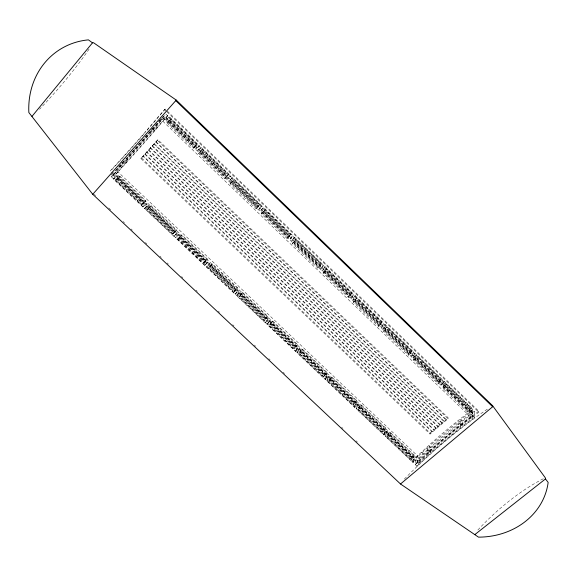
<?xml version="1.0" encoding="UTF-8"?>
<svg xmlns="http://www.w3.org/2000/svg" width="577" height="577" viewBox="0 0 577 577"><rect width="100%" height="100%" fill="white"/><g stroke="black" fill="none" stroke-linecap="round" stroke-linejoin="round"><path stroke-width="0.43" stroke-dasharray="2.88 2.16" d="M462.487 425.819L462.502 421.167L460.792 419.522L470.947 411.834L472.664 413.485L472.751 418.094L462.487 425.819L460.756 424.16L460.792 419.522M460.662 427.218L460.698 422.559L458.989 420.921L429.165 446.108L428.812 450.94L430.521 452.57L460.662 427.218L458.939 425.566L458.989 420.921M448.055 418.714L448.091 417.69L157.918 139.735L140.867 158.495L430.024 434.041L448.055 418.714L157.196 140.146M157.918 139.735L153.922 144.026L444.059 421.614L448.091 417.69M444.059 421.614L444.088 421.102L154.283 143.81L153.922 144.026M443.143 388.581L445.848 386.237L445.942 384.044L470.219 407.412L470.255 409.72L467.529 412.021L443.143 388.581L443.251 386.374L445.942 384.044M154.283 143.81L150.301 148.094L440.063 425.011L444.088 421.102M443.15 386.316L444.052 385.53L444.254 381.404L471.936 408.054L472.008 412.425L471.092 413.197L443.15 386.316L443.352 382.183L444.254 381.404M440.063 425.011L440.092 424.492L150.669 147.878L150.301 148.094M442.516 384.051L442.732 379.94L414.805 353.059L413.918 353.852L413.421 357.718L441.614 384.837L442.516 384.051L414.315 356.918L414.805 353.059M441.614 384.837L441.838 380.719L442.732 379.94M150.669 147.878L146.63 152.22L436.01 428.459L440.092 424.492M440.814 381.397L440.936 379.226L416.45 355.648L413.781 358.028L413.514 360.091L438.116 383.741L440.814 381.397L416.197 357.704L416.45 355.648M436.01 428.459L436.046 427.939L146.998 151.996L146.63 152.22M438.116 383.741L438.253 381.563L440.936 379.226M146.998 151.996L143.031 156.259L432.043 431.827L436.046 427.939M430.521 452.57L430.86 447.716L460.698 422.559M432.043 431.827L432.079 431.307L143.406 156.035L143.031 156.259M478.802 411.199L471.416 416.637A258.77 101.35 -48.4 0 0 418.549 461.939L418.476 463.028A259.571 101.941 -48.5 0 1 471.452 417.647L478.831 412.223L478.802 411.199L165.152 109.075L158.35 116.677A275.59 40.087 -45.6 0 1 110.142 171.052L110.943 170.597A274.688 39.835 -45.6 0 0 145.923 131.657M418.83 463.41L428.769 454.171L429.122 449.31L427.427 447.694L417.589 456.861L419.284 458.463L418.83 463.41L111.455 172.292M430.024 434.041L430.103 432.988L432.079 431.307M417.121 461.788L427.052 452.548L427.427 447.694M416.969 466.202L422.487 460.973A264.944 104.704 -48.7 0 1 468.683 422.14L474.597 417.798L472.859 416.125L472.736 409.461L466.908 413.788A259.773 100.124 -48.4 0 0 421.398 452.238L415.959 457.41L415.26 464.579L416.969 466.202L417.647 459.011L423.085 453.847A259.686 100.845 -48.4 0 1 468.618 415.433L474.453 411.127L165.729 113.936L160.904 119.663A275.431 38.709 -45.6 0 1 119.879 166.111L114.578 171.867L417.647 459.011M417.012 462.913L417.676 455.967L117.96 171.867L112.84 174.939L111.282 176.699L415.281 464.377L417.012 462.913L112.84 174.939M414.07 454.95L413.817 457.438L411.228 459.624L387.261 436.94L387.65 434.553L390.203 432.339L414.07 454.95L411.495 457.128L411.228 459.624M413.68 461.629L414.163 456.905L386.965 431.149L386.114 431.884L385.364 436.385L412.815 462.357L413.68 461.629L386.222 435.642L386.965 431.149M412.815 462.357L413.305 457.633L414.163 456.905M412.764 355.432L413.269 351.581L385.104 324.462L384.224 325.269L383.424 328.868L411.87 356.225L412.764 355.432L384.311 328.053L385.104 324.462M411.87 356.225L412.389 352.374L413.269 351.581M411.12 352.814L411.394 350.787L386.691 327.008L384.051 329.424L383.626 331.349L408.444 355.208L411.12 352.814L386.28 328.919L386.691 327.008M408.444 355.208L408.732 353.174L411.394 350.787M390.203 432.339L389.828 434.719L387.261 436.94M384.715 434.214L385.472 429.735L358.043 403.749L357.206 404.499L356.168 408.754L383.856 434.957L384.715 434.214L357.019 407.997L358.043 403.749M383.856 434.957L384.621 430.471L385.472 429.735M385.285 427.672L384.881 430.038L382.32 432.267L358.144 409.389L358.685 407.131L361.216 404.874L385.285 427.672L382.731 429.901L382.32 432.267M382.746 326.553L383.554 322.969L355.136 295.612L354.264 296.434L353.16 299.759L381.859 327.361L382.746 326.553L354.04 298.929L355.136 295.612M381.859 327.361L382.674 323.776L383.554 322.969M381.159 323.985L381.592 322.103L356.665 298.107L354.047 300.574L353.47 302.348L378.505 326.423L381.159 323.985L356.096 299.874L356.665 298.107M361.216 404.874L360.69 407.124L358.144 409.389M378.505 326.423L378.959 324.526L381.592 322.103M354.646 407.319L355.699 403.078L356.536 402.32L328.876 376.117L328.039 376.882L326.719 380.892L354.646 407.319L355.497 406.561L356.536 402.32M356.254 400.171L355.699 402.4L353.16 404.672L328.782 381.592L329.474 379.464L331.977 377.163L356.254 400.171L353.723 402.429L353.16 404.672M331.977 377.163L331.299 379.284L328.782 381.592M326.719 380.892L327.556 380.12L328.876 376.117M326.027 378.663L327.354 374.682L299.456 348.248L297.011 352.778L325.183 379.435L326.027 378.663L297.847 351.992L299.456 348.248M352.46 297.415L353.571 294.104L324.901 266.502L322.63 270.389L351.588 298.244L352.46 297.415L323.495 269.546L324.901 266.502M325.183 379.435L326.524 375.447L327.354 374.682M351.588 298.244L352.706 294.934L353.571 294.104M326.971 372.425L326.265 374.516L323.747 376.831L299.16 353.557L300.004 351.566L302.485 349.222L326.971 372.425L324.469 374.733L323.747 376.831M350.924 294.897L351.523 293.159L326.373 268.947L323.784 271.464L323.041 273.094L348.306 297.386L350.924 294.897L325.644 270.57L326.373 268.947M348.306 297.386L348.912 295.633L351.523 293.159M302.485 349.222L301.656 351.205L299.16 353.557M296.297 350.527L297.92 346.799L269.776 320.134L267.043 324.425L295.467 351.314L296.297 350.527L267.872 323.625L269.776 320.134M295.467 351.314L297.92 346.799M297.436 344.44L296.578 346.395L294.082 348.76L269.279 325.277L270.281 323.423L272.741 321.036L297.436 344.44L294.955 346.791L294.082 348.76M321.908 268.009L323.322 264.987L294.4 237.133L291.818 240.753L321.036 268.86L321.908 268.009L292.676 239.895L294.4 237.133M321.036 268.86L323.322 264.987M320.43 265.55L321.187 263.956L295.813 239.527L292.337 243.573L317.826 268.081L320.43 265.55L294.912 240.998L295.813 239.527M317.826 268.081L318.605 266.48L321.187 263.956M272.741 321.036L271.745 322.882L269.279 325.277M265.485 322.947L268.233 318.67L239.844 291.782L239.029 292.589L236.815 295.821L265.485 322.947L268.233 318.67M267.649 316.21L266.624 318.035L264.165 320.437L239.138 296.751L240.299 295.035L242.737 292.604L267.649 316.21L265.189 318.605L264.165 320.437M290.209 239.21L292.806 235.604L263.617 207.504L262.773 208.369L260.725 210.85L290.209 239.21L292.806 235.604M289.654 235.935L290.577 234.493L264.98 209.848L261.359 213.786L287.079 238.517L289.654 235.935L263.913 211.16L264.98 209.848M287.079 238.517L290.577 234.493M242.737 292.604L239.138 296.751M236.815 295.821L239.844 291.782M235.243 294.328L238.279 290.303L209.646 263.177L208.845 264.006L237.472 291.118L235.243 294.328L206.321 266.963L209.646 263.177M233.973 291.868L237.594 287.735L212.466 263.92L210.057 266.401L208.73 267.973L233.973 291.868L237.594 287.735M260.725 210.85L263.617 207.504M165.152 109.075L159.057 116.338A274.688 39.835 -45.6 0 1 147.041 130.373M259.109 209.292L262.016 205.96L232.56 177.601L229.357 180.673L259.109 209.292L259.96 208.412L230.201 179.779M212.466 263.92L208.73 267.973M167.604 115.739L162.772 121.459A275.33 37.793 -45.7 0 1 121.725 167.864L116.417 173.612L111.13 176.793L116.504 170.958A281.244 39.344 -45.6 0 0 158.084 123.904L162.966 118.112L167.618 115.732L165.996 117.571L161.466 119.893L471.027 417.452L472.851 415.916L163.118 118.033L161.466 119.893M256.058 208.686L259.7 204.763L233.865 179.894L230.1 183.731L256.058 208.686L259.7 204.763M152.314 128.447L153.576 129.652L162.187 119.526L160.283 117.701M156.85 127.914L165.397 117.881L163.515 116.071L154.982 126.118L156.85 127.914L153.576 129.652M205.542 264.627L208.073 261.691L179.18 234.327L175.552 237.854L204.734 265.463L205.542 264.627L176.353 237.003L175.552 237.854M204.734 265.463L208.073 261.691M153.446 127.914L126.572 158.35L128.419 160.11L155.314 129.702L153.446 127.914L150.799 129.306M155.314 129.702L152.025 131.462L124.899 162.159L128.419 160.11M203.522 263.047L207.28 259.008L181.928 234.983L178.055 238.943L203.522 263.047L207.28 259.008M116.417 173.612L117.96 171.867M113.2 178.848L117.448 175.848L146.854 203.695L146.075 204.554L142.901 206.948L113.2 178.848L117.448 175.848M165.75 119.489L169.602 116.987L199.592 145.858L198.769 146.767L196.05 148.635L165.75 119.489L169.602 116.987M115.883 180.103L118.22 177.471L120.038 176.346L145.844 200.796L143.5 203.378L141.805 204.64L115.883 180.103L117.715 178.964L120.038 176.346M166.724 122.793L169.184 120.016L170.785 119.172L197.089 144.495L194.615 147.214L193.151 148.202L166.724 122.793L168.333 121.935L170.785 119.172M140.867 158.495L143.406 156.035M123.752 161.452L115.45 170.511L117.297 172.263L126.767 161.921L124.92 160.168M126.767 161.921L123.233 163.998L113.669 174.442M141.805 204.64L145.844 200.796M193.151 148.202L197.089 144.495M142.901 206.948L146.854 203.695M196.05 148.635L199.592 145.858M144.517 208.477L148.455 205.217L177.593 232.82L173.951 236.332L144.517 208.477L148.455 205.217M197.695 150.222L201.229 147.431L230.944 176.043L230.108 176.93L200.399 148.339L197.695 150.222L227.72 179.101L230.944 176.043M200.399 148.339L201.229 147.431M147.106 209.653L151.124 205.794L176.699 230.028L174.319 232.567L172.804 233.973L147.106 209.653L151.124 205.794M198.56 153.403L202.469 149.674L228.535 174.766L226.033 177.435L224.749 178.581L198.56 153.403L202.469 149.674M172.804 233.973L176.699 230.028M224.749 178.581L228.535 174.766M173.951 236.332L177.593 232.82M227.72 179.101L228.564 178.206L198.531 149.313M179.18 234.327L178.394 235.164L207.273 262.513M229.357 180.673L232.56 177.601M178.055 238.943L181.928 234.983M230.1 183.731L233.865 179.894M262.016 205.96L261.172 206.833L231.73 178.488M206.321 266.963L207.129 266.134L236.058 293.513M261.359 213.786L263.913 211.16M237.472 291.118L238.279 290.303M291.818 240.753L292.676 239.895M292.337 243.573L294.912 240.998M267.043 324.425L267.872 323.625M322.63 270.389L323.495 269.546M323.041 273.094L325.644 270.57M419.284 458.463L429.122 449.31M415.26 464.579L420.77 459.35A265.031 103.961 -48.7 0 1 466.944 420.474L472.859 416.125M297.011 352.778L297.847 351.992M353.16 299.759L354.04 298.929M353.47 302.348L356.096 299.874M383.424 328.868L384.311 328.053M383.626 331.349L386.28 328.919M356.168 408.754L357.019 407.997M413.421 357.718L414.315 356.918M413.514 360.091L416.197 357.704M428.812 450.94L458.939 425.566M385.364 436.385L386.222 435.642M467.529 412.021L467.514 409.706L470.219 407.412M471.092 413.197L471.027 408.819L471.936 408.054M415.959 457.41L417.676 455.967M471.027 417.452L470.933 410.975L472.736 409.461M462.502 421.167L472.664 413.485M460.756 424.16L471.012 416.421L472.751 418.094M94.282 194.362L95.594 195.596M108.714 207.951L110.683 209.804M123.153 221.539L124.459 222.772M131.022 228.954L132.335 230.187M145.454 242.542L146.767 243.775M159.887 256.13L161.199 257.364M167.106 262.924L168.419 264.158M181.539 276.513L182.851 277.746M195.971 290.101L197.284 291.335M218.279 311.104L219.592 312.337M232.711 324.692L234.024 325.926M254.356 345.075L255.669 346.308M268.795 358.663L270.108 359.897M283.228 372.252L284.54 373.485M341.613 427.225L342.926 428.459M356.045 440.814L357.358 442.054M112.255 171.838L418.549 461.939M116.677 176.721L146.075 204.554M147.669 206.068L176.807 233.663M239.029 292.589L267.411 319.47M268.961 320.935L297.097 347.578M298.626 349.027L326.524 375.447M328.039 376.882L355.699 403.078M357.206 404.499L384.621 430.471M386.114 431.884L413.305 457.633M117.715 178.964L143.5 203.378M148.765 208.369L174.319 232.567M179.548 237.515L204.878 261.496M210.057 266.401L235.164 290.173M240.299 295.035L265.189 318.605M270.281 323.423L294.955 346.791M300.004 351.566L324.469 374.733M329.474 379.464L353.723 402.429M358.685 407.131L382.731 429.901M387.65 434.553L411.495 457.128M113.979 177.968L143.687 206.083M145.303 207.619L174.752 235.488M237.63 295.006L266.307 322.146M327.556 380.12L355.497 406.561M429.165 446.108L430.86 447.716M121.358 162.224L123.233 163.998M427.052 452.548L428.769 454.171M119.879 166.111L121.725 167.864M421.398 452.238L423.085 453.847M145.202 154.016L434.063 429.627M144.827 154.239L434.027 430.146M141.617 158.048L430.103 432.988M156.1 141.776L446.086 419.4M155.74 141.985L446.064 419.912M152.472 145.851L442.09 422.797M152.104 146.06L442.061 423.316M148.801 149.977L438.03 426.244M148.433 150.193L438.001 426.764M150.763 130.258L152.025 131.462M164.438 109.421L166.385 111.289M167.034 111.916L478.831 412.223M168.787 117.91L198.769 146.767M262.773 208.369L291.955 236.462M293.542 237.991L322.464 265.824M324.036 267.339L352.706 294.934M354.264 296.434L382.674 323.776M384.224 325.269L412.389 352.374M413.918 353.852L441.838 380.719M443.352 382.183L471.027 408.819M169.184 120.016L195.639 145.469M201.048 150.676L227.266 175.898M232.625 181.055L258.597 206.054M445.848 386.237L470.255 409.72M165.996 117.571L470.933 410.975M166.573 118.559L196.88 147.726M261.583 209.97L291.075 238.344M444.052 385.53L472.008 412.425M168.333 121.935L194.615 147.214M199.988 152.386L226.033 177.435M231.355 182.556L257.169 207.381M262.441 212.459L288.024 237.06M293.253 242.095L318.605 266.48M323.784 271.464L348.912 295.633M354.047 300.574L378.959 324.526M384.051 329.424L408.732 353.174M413.781 358.028L438.253 381.563M443.251 386.374L467.514 409.706M474.453 411.127L474.597 417.798M477.85 530.018A133.208 59.994 -47.8 0 1 543.794 478.499M160.117 119.634A281.143 39.763 -45.6 0 1 158.495 121.552M156.865 123.471A281.143 39.763 -45.6 0 1 134.874 148.801M134.29 149.457A281.143 39.763 -45.6 0 1 117.073 168.571M112.818 173.208A281.143 39.763 -45.6 0 1 110.986 175.192M89.06 49.153A143.449 33.776 -45.6 0 1 39.517 109.291M404.318 479.083A264.793 104.747 -48.7 0 1 488.322 408.523M445.047 384.823L444.946 387.016L469.346 410.485L469.317 408.177L445.047 384.823M440.042 380.005L439.912 382.176L415.303 358.497L415.555 356.442L440.042 380.005M412.353 456.407L412.086 458.895L388.119 436.205L388.501 433.817L412.353 456.407M410.507 351.581L410.225 353.614L385.393 329.727L385.811 327.815L410.507 351.581M383.582 429.158L383.171 431.524L358.995 408.631L359.529 406.374L383.582 429.158M380.712 322.911L380.272 324.801L355.223 300.696L355.793 298.929L380.712 322.911M354.566 401.679L354.004 403.914L329.618 380.827L330.304 378.7L354.566 401.679M325.305 373.961L324.591 376.067L299.99 352.778L300.833 350.787L325.305 373.961M350.65 293.981L350.051 295.727L324.772 271.406L325.515 269.784L350.65 293.981M295.785 346.005L294.912 347.974L270.101 324.483L271.103 322.63L295.785 346.005M320.329 264.8L319.557 266.394L294.054 241.857L294.962 240.385L320.329 264.8M266.011 317.804L264.98 319.636L239.953 295.936L241.114 294.227L266.011 317.804M289.726 235.351L288.796 236.794L263.062 212.04L264.129 210.72L289.726 235.351M235.979 289.358L234.789 291.053L209.538 267.144L210.857 265.571L235.979 289.358M258.849 205.636L257.753 206.934L231.781 181.95L233.029 180.781L258.849 205.636M205.679 260.667L204.33 262.218L178.848 238.099L180.341 236.671L205.679 260.667M175.112 231.723L173.598 233.122L147.892 208.795L149.551 207.511L175.112 231.723M227.699 175.653L226.422 176.793L200.219 151.585L201.64 150.575L227.699 175.653M144.279 202.52L142.591 203.775L116.662 179.223L118.487 178.091L144.279 202.52M196.259 145.404L194.81 146.385L168.369 120.939L169.963 120.095L196.259 145.404"/><path stroke-width="0.87" d="M31.995 116.366L92.486 42.842L93.409 42.648L176.252 100.088L492.585 405.696L545.279 477.756L545.467 478.946L548.15 482.401A72.32 63.665 6.6 0 1 478.47 537.137L400.51 483.988L92.753 194.283L28.85 112.537A77.347 70.156 59.2 0 1 88.425 39.863L92.486 42.842M92.753 194.283L176.252 100.088M400.51 483.988L492.657 406.742L492.585 405.696M474.885 534.562L545.467 478.946M175.545 100.427L492.657 406.742"/></g></svg>
